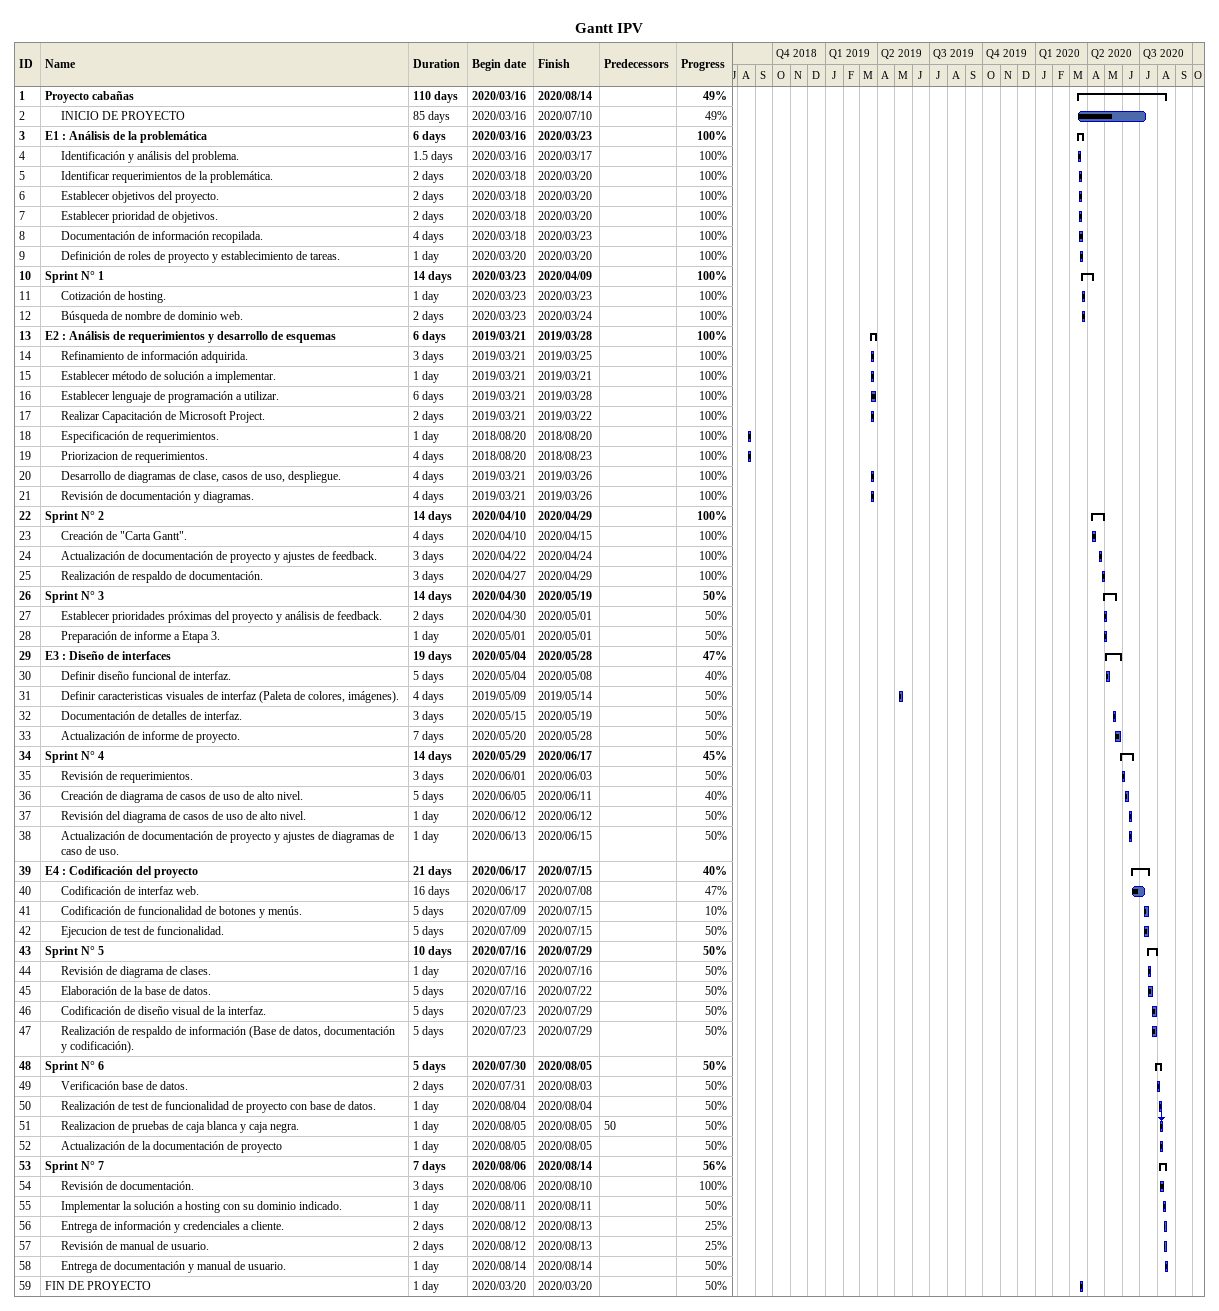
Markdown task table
Gantt IPV

| ID | Level | Task | Duration | Start | Finish | Predecessors | % complete |
|---|---|---|---|---|---|---|---|
| 1 | 1 | **Proyecto cabañas** | 110d | 2020-03-16 | 2020-08-14 |  | 49 |
| 2 | 2 | INICIO DE PROYECTO | 85d | 2020-03-16 | 2020-07-10 |  | 49 |
| 3 | 1 | **E1 : Análisis de la problemática** | 6d | 2020-03-16 | 2020-03-23 |  | 100 |
| 4 | 2 | Identificación y análisis del problema. | 1.5d | 2020-03-16 | 2020-03-17 |  | 100 |
| 5 | 2 | Identificar requerimientos de la problemática. | 2d | 2020-03-18 | 2020-03-20 |  | 100 |
| 6 | 2 | Establecer objetivos del proyecto. | 2d | 2020-03-18 | 2020-03-20 |  | 100 |
| 7 | 2 | Establecer prioridad de objetivos. | 2d | 2020-03-18 | 2020-03-20 |  | 100 |
| 8 | 2 | Documentación de información recopilada. | 4d | 2020-03-18 | 2020-03-23 |  | 100 |
| 9 | 2 | Definición de roles de proyecto y establecimiento de tareas. | 1d | 2020-03-20 | 2020-03-20 |  | 100 |
| 10 | 1 | **Sprint N° 1** | 14d | 2020-03-23 | 2020-04-09 |  | 100 |
| 11 | 2 | Cotización de hosting. | 1d | 2020-03-23 | 2020-03-23 |  | 100 |
| 12 | 2 | Búsqueda de nombre de dominio web. | 2d | 2020-03-23 | 2020-03-24 |  | 100 |
| 13 | 1 | **E2 : Análisis de requerimientos y desarrollo de esquemas** | 6d | 2019-03-21 | 2019-03-28 |  | 100 |
| 14 | 2 | Refinamiento de información adquirida. | 3d | 2019-03-21 | 2019-03-25 |  | 100 |
| 15 | 2 | Establecer método de solución a implementar. | 1d | 2019-03-21 | 2019-03-21 |  | 100 |
| 16 | 2 | Establecer lenguaje de programación a utilizar. | 6d | 2019-03-21 | 2019-03-28 |  | 100 |
| 17 | 2 | Realizar Capacitación de Microsoft Project. | 2d | 2019-03-21 | 2019-03-22 |  | 100 |
| 18 | 2 | Especificación de requerimientos. | 1d | 2018-08-20 | 2018-08-20 |  | 100 |
| 19 | 2 | Priorizacion de requerimientos. | 4d | 2018-08-20 | 2018-08-23 |  | 100 |
| 20 | 2 | Desarrollo de diagramas de clase, casos de uso, despliegue. | 4d | 2019-03-21 | 2019-03-26 |  | 100 |
| 21 | 2 | Revisión de documentación y diagramas. | 4d | 2019-03-21 | 2019-03-26 |  | 100 |
| 22 | 1 | **Sprint N° 2** | 14d | 2020-04-10 | 2020-04-29 |  | 100 |
| 23 | 2 | Creación de "Carta Gantt". | 4d | 2020-04-10 | 2020-04-15 |  | 100 |
| 24 | 2 | Actualización de documentación de proyecto y ajustes de feedback. | 3d | 2020-04-22 | 2020-04-24 |  | 100 |
| 25 | 2 | Realización de respaldo de documentación. | 3d | 2020-04-27 | 2020-04-29 |  | 100 |
| 26 | 1 | **Sprint N° 3** | 14d | 2020-04-30 | 2020-05-19 |  | 50 |
| 27 | 2 | Establecer prioridades próximas del proyecto y análisis de feedback. | 2d | 2020-04-30 | 2020-05-01 |  | 50 |
| 28 | 2 | Preparación de informe a Etapa 3. | 1d | 2020-05-01 | 2020-05-01 |  | 50 |
| 29 | 1 | **E3 : Diseño de interfaces** | 19d | 2020-05-04 | 2020-05-28 |  | 47 |
| 30 | 2 | Definir diseño funcional de interfaz. | 5d | 2020-05-04 | 2020-05-08 |  | 40 |
| 31 | 2 | Definir caracteristicas visuales de interfaz (Paleta de colores, imágenes). | 4d | 2019-05-09 | 2019-05-14 |  | 50 |
| 32 | 2 | Documentación de detalles de interfaz. | 3d | 2020-05-15 | 2020-05-19 |  | 50 |
| 33 | 2 | Actualización de informe de proyecto. | 7d | 2020-05-20 | 2020-05-28 |  | 50 |
| 34 | 1 | **Sprint N° 4** | 14d | 2020-05-29 | 2020-06-17 |  | 45 |
| 35 | 2 | Revisión de requerimientos. | 3d | 2020-06-01 | 2020-06-03 |  | 50 |
| 36 | 2 | Creación de diagrama de casos de uso de alto nivel. | 5d | 2020-06-05 | 2020-06-11 |  | 40 |
| 37 | 2 | Revisión del diagrama de casos de uso de alto nivel. | 1d | 2020-06-12 | 2020-06-12 |  | 50 |
| 38 | 2 | Actualización de documentación de proyecto y ajustes de diagramas de caso de uso. | 1d | 2020-06-13 | 2020-06-15 |  | 50 |
| 39 | 1 | **E4 : Codificación del proyecto** | 21d | 2020-06-17 | 2020-07-15 |  | 40 |
| 40 | 2 | Codificación de interfaz web. | 16d | 2020-06-17 | 2020-07-08 |  | 47 |
| 41 | 2 | Codificación de funcionalidad de botones y menús. | 5d | 2020-07-09 | 2020-07-15 |  | 10 |
| 42 | 2 | Ejecucion de test de funcionalidad. | 5d | 2020-07-09 | 2020-07-15 |  | 50 |
| 43 | 1 | **Sprint N° 5** | 10d | 2020-07-16 | 2020-07-29 |  | 50 |
| 44 | 2 | Revisión de diagrama de clases. | 1d | 2020-07-16 | 2020-07-16 |  | 50 |
| 45 | 2 | Elaboración de la base de datos. | 5d | 2020-07-16 | 2020-07-22 |  | 50 |
| 46 | 2 | Codificación de diseño visual de la interfaz. | 5d | 2020-07-23 | 2020-07-29 |  | 50 |
| 47 | 2 | Realización de respaldo de información (Base de datos, documentación y codificación). | 5d | 2020-07-23 | 2020-07-29 |  | 50 |
| 48 | 1 | **Sprint N° 6** | 5d | 2020-07-30 | 2020-08-05 |  | 50 |
| 49 | 2 | Verificación base de datos. | 2d | 2020-07-31 | 2020-08-03 |  | 50 |
| 50 | 2 | Realización de test de funcionalidad de proyecto con base de datos. | 1d | 2020-08-04 | 2020-08-04 |  | 50 |
| 51 | 2 | Realizacion de pruebas de caja blanca y caja negra. | 1d | 2020-08-05 | 2020-08-05 | 50 | 50 |
| 52 | 2 | Actualización de la documentación de proyecto | 1d | 2020-08-05 | 2020-08-05 |  | 50 |
| 53 | 1 | **Sprint N° 7** | 7d | 2020-08-06 | 2020-08-14 |  | 56 |
| 54 | 2 | Revisión de documentación. | 3d | 2020-08-06 | 2020-08-10 |  | 100 |
| 55 | 2 | Implementar la solución a hosting con su dominio indicado. | 1d | 2020-08-11 | 2020-08-11 |  | 50 |
| 56 | 2 | Entrega de información y credenciales a cliente. | 2d | 2020-08-12 | 2020-08-13 |  | 25 |
| 57 | 2 | Revisión de manual de usuario. | 2d | 2020-08-12 | 2020-08-13 |  | 25 |
| 58 | 2 | Entrega de documentación y manual de usuario. | 1d | 2020-08-14 | 2020-08-14 |  | 50 |
| 59 | 1 | FIN DE PROYECTO | 1d | 2020-03-20 | 2020-03-20 |  | 50 |
